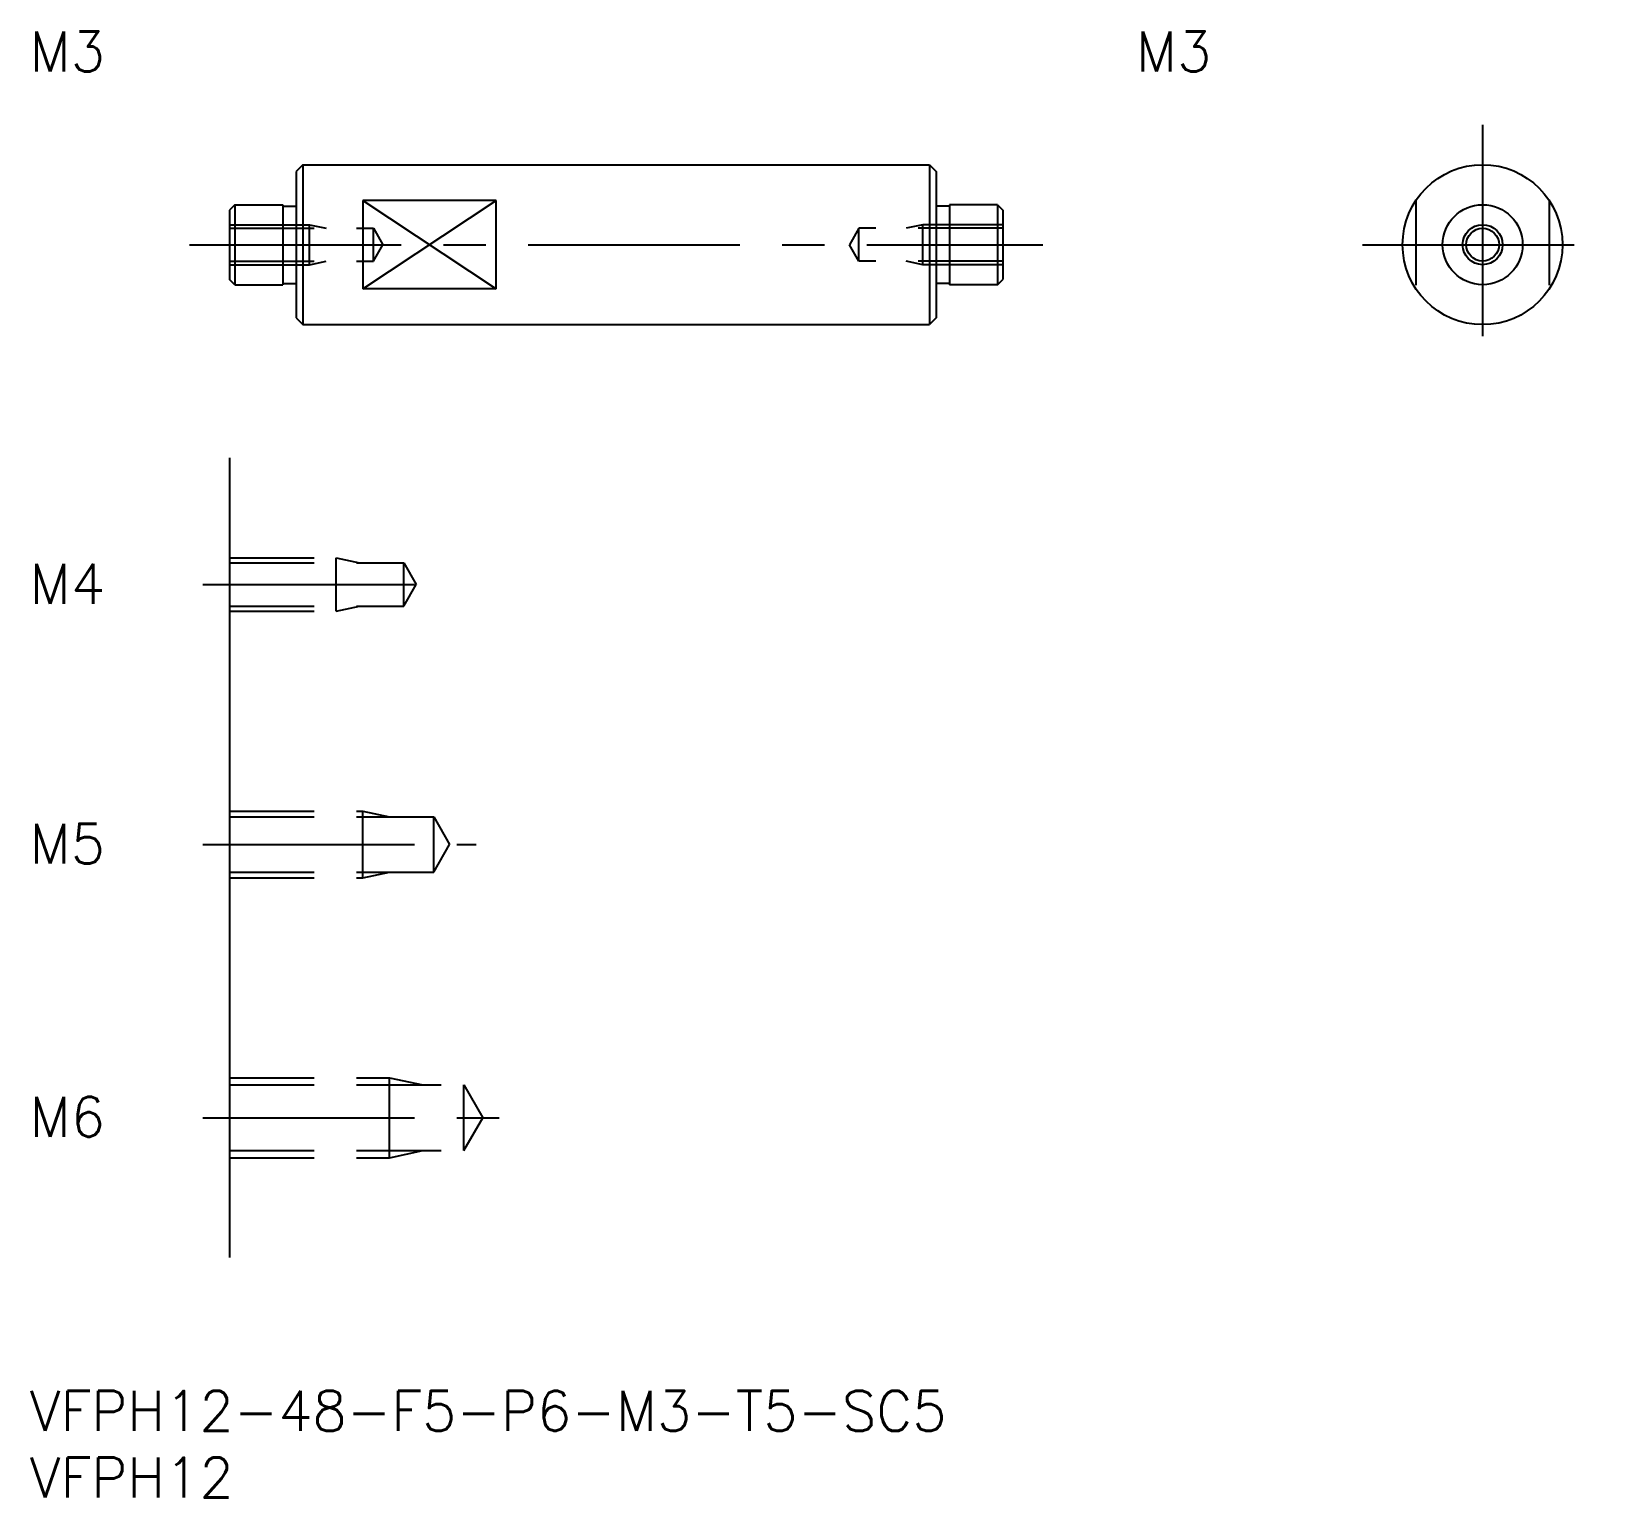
# Model space of a CAD drawing. Extents: x 0 to 118, y -8 to 102.
import ezdxf

# ---------------------------------------------------------------- set-up
doc = ezdxf.new("R2010")
doc.units = 0
doc.header["$LTSCALE"] = 0.5
doc.linetypes.add('CENTER', pattern=[50.8, 31.75, -6.35, 6.35, -6.35])
doc.linetypes.add('DASHED', pattern=[19.05, 12.7, -6.35])
for name, color, linetype in [('MSM_CENTER', 1, 'CENTER'), ('MSM_CONTINUOUS', 7, 'CONTINUOUS'), ('MSM_DASHED', 4, 'DASHED'), ('MSM_NARROW', 5, 'CONTINUOUS'), ('MSM_PART_NUMBER', 7, 'CONTINUOUS')]:
    doc.layers.add(name, color=color, linetype=linetype)
doc.styles.get("Standard").update_dxf_attribs({"font": 'txt.shx', "height": 3, "bigfont": 'bigfont.shx'})

# ---------------------------------------------------------------- blocks, each defined once
blk = doc.blocks.new('*U4')
at = {"layer": 'MSM_PART_NUMBER'}
blk.add_text('VFPH12-48-F5-P6-M3-T5-SC5', height=3, dxfattribs=at).set_placement((0, -3))
blk = doc.blocks.new('*U5')
at = {"layer": 'MSM_PART_NUMBER'}
blk.add_text('VFPH12', height=3, dxfattribs=at).set_placement((0, -8))
blk = doc.blocks.new('*U6')
at = {"layer": 'MSM_PART_NUMBER'}
blk.add_text('M6', height=3, dxfattribs=at).set_placement((0, 19.06))
blk = doc.blocks.new('*U7')
at = {"layer": 'MSM_PART_NUMBER'}
blk.add_text('M5', height=3, dxfattribs=at).set_placement((0, 39.56))
blk = doc.blocks.new('*U8')
at = {"layer": 'MSM_PART_NUMBER'}
blk.add_text('M4', height=3, dxfattribs=at).set_placement((0, 59.06))
blk = doc.blocks.new('*U9')
at = {"layer": 'MSM_PART_NUMBER'}
blk.add_text('M3', height=3, dxfattribs=at).set_placement((0, 99))
blk = doc.blocks.new('*U10')
at = {"layer": 'MSM_PART_NUMBER'}
blk.add_text('M3', height=3, dxfattribs=at).set_placement((83, 99))

msp = doc.modelspace()

# ---------------------------------------------------------------- linework, layer by layer
at = {"layer": 'MSM_CENTER'}
for p, q in [((109, 95), (109, 77)), ((12, 86), (76, 86)), ((100, 86), (118, 86)), ((13, 60.5), (31, 60.5)), ((13, 41), (33.5, 41)), ((13, 20.5), (36, 20.5))]:
    msp.add_line(p, q, dxfattribs=at)
at = {"layer": 'MSM_CONTINUOUS'}
for p, q in [((20.5, 92), (20, 91.5)), ((20.5, 92), (67.5, 92)), ((20.5, 92), (20.5, 80)), ((67.5, 92), (67.5, 80)), ((67.5, 92), (68, 91.5)), ((20, 91.5), (20, 80.5)), ((68, 91.5), (68, 80.5)), ((15.4, 89), (15, 88.6)), ((15, 88.6), (15, 83.4)), ((15.4, 89), (19, 89)), ((15.4, 89), (15.4, 83)), ((19, 89), (19, 83)), ((19, 88.9), (20, 88.9)), ((35, 89.32), (25, 89.32)), ((25, 89.32), (25, 82.68)), ((35, 82.68), (35, 89.32)), ((69, 88.9), (68, 88.9)), ((69, 89), (69, 83)), ((72.6, 89), (69, 89)), ((72.6, 89), (73, 88.6)), ((72.6, 89), (72.6, 83)), ((73, 88.6), (73, 83.4)), ((15.4, 83), (15, 83.4)), ((15.4, 83), (19, 83)), ((19, 83.1), (20, 83.1)), ((35, 82.68), (25, 82.68)), ((69, 83.1), (68, 83.1)), ((72.6, 83), (69, 83)), ((72.6, 83), (73, 83.4)), ((20, 80.5), (20.5, 80)), ((68, 80.5), (67.5, 80)), ((20.5, 80), (67.5, 80)), ((15, 70), (15, 10))]:
    msp.add_line(p, q, dxfattribs=at)
for radius in [6, 3, 1.23]:
    msp.add_circle((109, 86), radius, dxfattribs=at)
at = {"layer": 'MSM_DASHED'}
for p, q in [((104, 89.32), (104, 82.68)), ((114, 89.32), (114, 82.68)), ((15, 87.5), (21, 87.5)), ((15, 87.23), (25.79, 87.23)), ((21, 87.5), (22.25, 87.23)), ((21, 84.5), (21, 87.5)), ((25.79, 84.77), (25.79, 87.23)), ((25.79, 87.23), (26.5, 86)), ((62.21, 87.23), (61.5, 86)), ((73, 87.23), (62.21, 87.23)), ((62.21, 84.77), (62.21, 87.23)), ((67, 87.5), (65.75, 87.23)), ((73, 87.5), (67, 87.5)), ((67, 84.5), (67, 87.5)), ((25.79, 84.77), (26.5, 86)), ((62.21, 84.77), (61.5, 86)), ((15, 84.77), (25.79, 84.77)), ((15, 84.5), (21, 84.5)), ((21, 84.5), (22.25, 84.77)), ((73, 84.77), (62.21, 84.77)), ((67, 84.5), (65.75, 84.77)), ((73, 84.5), (67, 84.5)), ((15, 62.5), (23, 62.5)), ((23, 58.5), (23, 62.5)), ((23, 62.5), (24.75, 62.12)), ((15, 62.12), (28.06, 62.12)), ((28.06, 58.88), (28.06, 62.12)), ((28.06, 62.12), (29, 60.5)), ((28.06, 58.88), (29, 60.5)), ((15, 58.88), (28.06, 58.88)), ((15, 58.5), (23, 58.5)), ((23, 58.5), (24.75, 58.88)), ((15, 43.5), (25, 43.5)), ((15, 43.07), (30.31, 43.07)), ((25, 38.5), (25, 43.5)), ((25, 43.5), (27, 43.07)), ((30.31, 38.93), (30.31, 43.07)), ((30.31, 43.07), (31.5, 41)), ((30.31, 38.93), (31.5, 41)), ((15, 38.93), (30.31, 38.93)), ((25, 38.5), (27, 38.93)), ((15, 38.5), (25, 38.5)), ((15, 23.5), (27, 23.5)), ((15, 22.96), (32.58, 22.96)), ((27, 17.5), (27, 23.5)), ((27, 23.5), (29.5, 22.96)), ((32.58, 18.04), (32.58, 22.96)), ((32.58, 22.96), (34, 20.5)), ((32.58, 18.04), (34, 20.5)), ((15, 18.04), (32.58, 18.04)), ((27, 17.5), (29.5, 18.04)), ((15, 17.5), (27, 17.5))]:
    msp.add_line(p, q, dxfattribs=at)
at = {"layer": 'MSM_NARROW'}
for p, q in [((25, 89.32), (35, 82.68)), ((25, 82.68), (35, 89.32))]:
    msp.add_line(p, q, dxfattribs=at)
msp.add_circle((109, 86), 1.5, dxfattribs=at)

# ---------------------------------------------------------------- block references
at = {"layer": 'MSM_CONTINUOUS'}
for name in ['*U9', '*U10', '*U8', '*U7', '*U6', '*U4', '*U5']:
    msp.add_blockref(name, (0, 0), dxfattribs=at)

doc.saveas('drawing.dxf')
